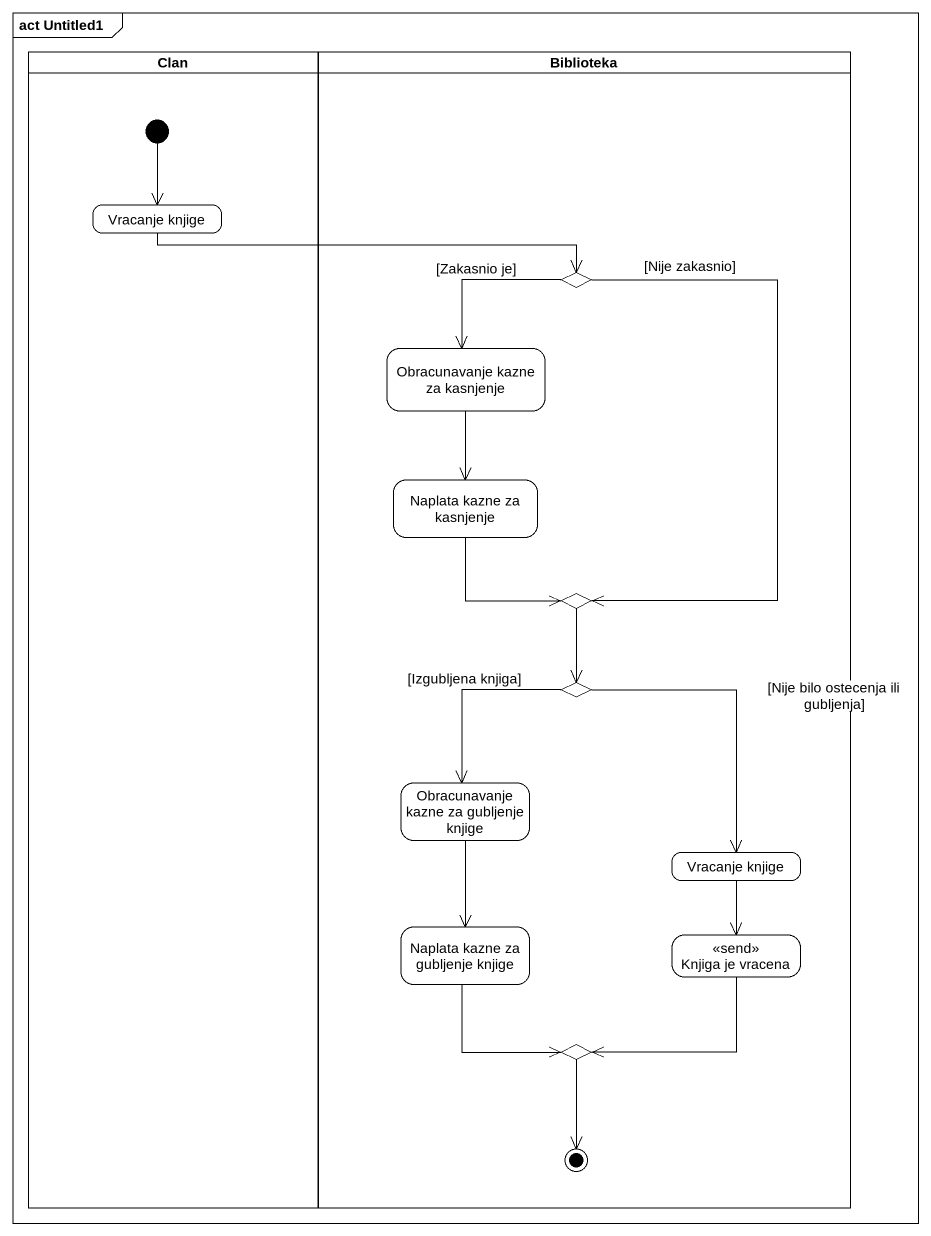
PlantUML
@startuml
mainframe act Untitled1
hide empty description
state Clan <<partition>> {
  state "Vracanje knjige" as Vracanje_knjige
  [*] --> Vracanje_knjige
}
state Biblioteka <<partition>> {
  state choice1 <<choice>>
  state "Obracunavanje kazne za kasnjenje" as Obracunavanje_kazne_za
  state "Naplata kazne za kasnjenje" as Naplata_kazne_za_kasnjenje
  state choice2 <<choice>>
  state choice3 <<choice>>
  state "Obracunavanje kazne za gubljenje knjige" as Obracunavanje_kazne_za_2
  state "Vracanje knjige" as Vracanje_knjige_2
  state "Naplata kazne za gubljenje knjige" as Naplata_kazne_za_gubljenje
  state "Knjiga je vracena" as Knjiga_je_vracena <<send>>
  state choice4 <<choice>>
  choice4 --> [*]
}
Vracanje_knjige -right-> choice1
choice1 --> Obracunavanje_kazne_za : [Zakasnio je]
choice1 --> choice2 : [Nije zakasnio]
Obracunavanje_kazne_za --> Naplata_kazne_za_kasnjenje
Naplata_kazne_za_kasnjenje --> choice2
choice2 --> choice3
choice3 --> Obracunavanje_kazne_za_2 : [Izgubljena knjiga]
choice3 --> Vracanje_knjige_2 : [Nije bilo ostecenja ili gubljenja]
Obracunavanje_kazne_za_2 --> Naplata_kazne_za_gubljenje
Vracanje_knjige_2 --> Knjiga_je_vracena
Naplata_kazne_za_gubljenje --> choice4
Knjiga_je_vracena --> choice4
@enduml
